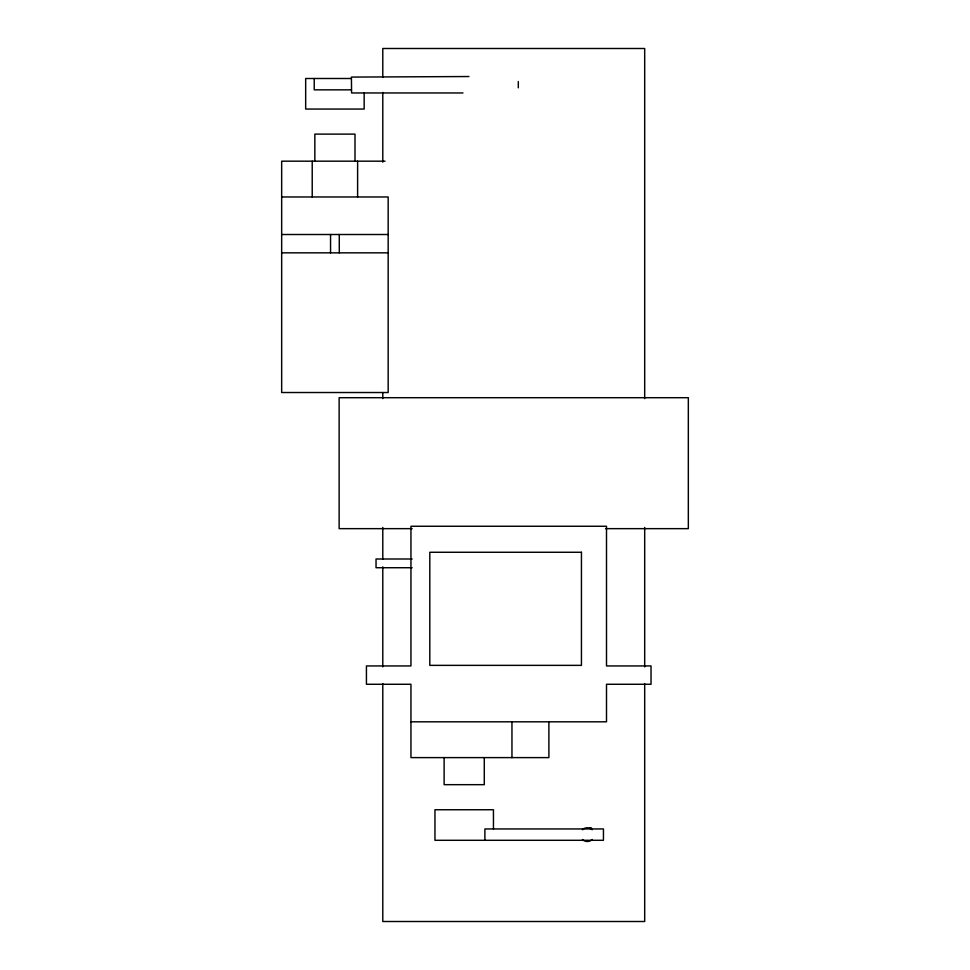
<?xml version="1.0" encoding="UTF-8"?>
<svg xmlns="http://www.w3.org/2000/svg" width="970" height="970" viewBox="0 0 970 970"><rect width="100%" height="100%" fill="white"/><g stroke="black" fill="none" stroke-linecap="round" stroke-linejoin="round"><path stroke-width="1.45" d="M518.307 81.528L518.307 87.858M468.922 76.533L351.407 77.079L351.589 92.962L462.993 92.962M351.237 78.497L305.671 78.497L305.671 109.052L364.162 109.052L364.162 93.047M351.067 89.846L314.231 89.846L314.231 78.497M385.029 161.178L281.664 161.178L281.664 392.523L388.17 392.523L388.17 196.971L281.664 196.971M281.664 234.51L388.17 234.51M281.664 252.843L388.17 252.843M412.153 528.65L339.136 528.65L339.136 397.7L688.336 397.7L688.336 528.65L605.559 528.65M412.153 558.999L376.033 558.999L376.033 567.729L412.153 567.729M410.953 721.813L606.505 721.813L606.505 684.274L651.028 684.274L651.028 665.941L606.505 665.941L606.505 526.261L410.953 526.261L410.953 665.941L366.43 665.941L366.43 684.274L410.953 684.274L410.953 757.606L548.887 757.606L548.887 721.813M644.686 398.609L644.686 48.5L382.786 48.5L382.786 77.297M644.686 527.438L644.686 666.875M644.686 683.547L644.686 921.5L382.786 921.5L382.786 683.547M511.954 721.813L511.954 757.606M493.451 828.95L493.451 809.744L434.96 809.744L434.96 840.299L603.449 840.299L603.449 828.95L484.891 828.95L484.891 840.299M484.285 757.606L484.285 784.669L444.127 784.669L444.127 757.606M382.786 92.453L382.786 162.172M382.786 392.547L382.786 398.609M382.786 527.438L382.786 559.266M382.786 566.844L382.786 666.875M357.615 161.178L357.615 196.971M354.996 161.178L354.996 134.115L314.838 134.115L314.838 161.178M339.282 234.51L339.282 252.843M330.552 234.51L330.552 252.843M312.219 161.178L312.219 196.971M582.412 829.738A6.911 6.911 -90 0 1 592.185 829.738M592.185 839.511A6.911 6.911 -90 0 1 582.412 839.511M589.748 827.701A6.911 6.911 -90 0 1 591.53 827.943M581.442 552.269L429.807 552.269L429.807 665.359L581.442 665.359L581.442 552.269"/></g></svg>
